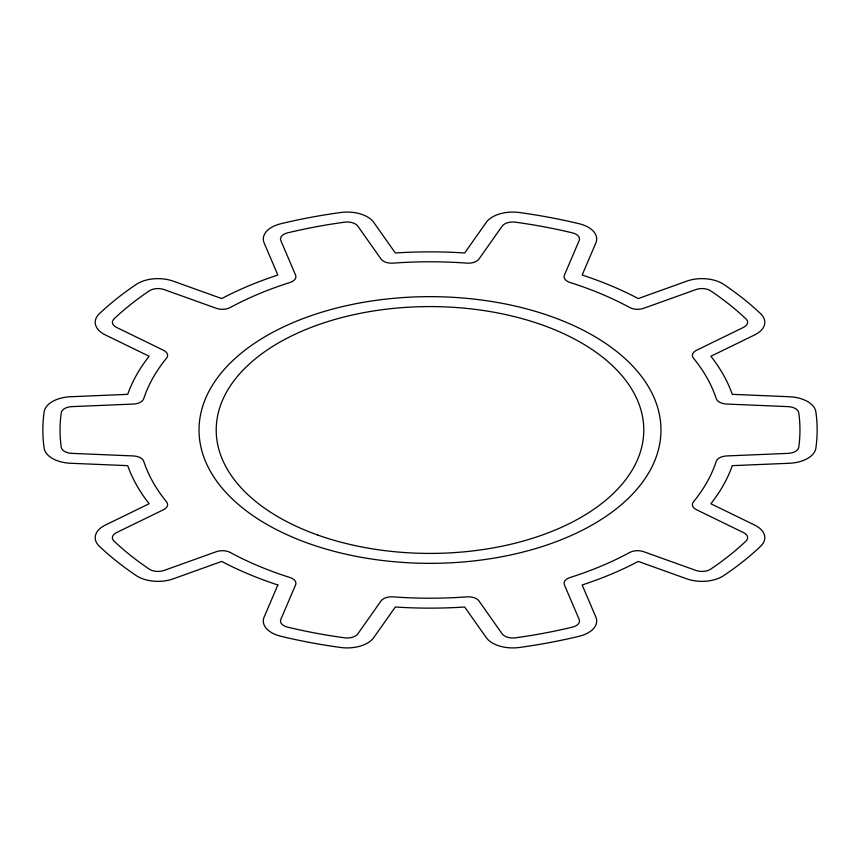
<?xml version="1.0" encoding="UTF-8"?>
<svg xmlns="http://www.w3.org/2000/svg" width="860" height="860" viewBox="0 0 860 860"><rect width="100%" height="100%" fill="white"/><g stroke="black" fill="none" stroke-linecap="round" stroke-linejoin="round"><path stroke-width="1.29" d="M277.844 584.972L264.138 617.061A28.638 16.534 0 0 0 280.919 636.282A387.14 223.514 0 0 0 340.603 647.472A28.638 16.534 0 0 0 373.745 637.615L395.32 607.009A308.546 178.138 0 0 0 464.679 607.009L486.255 637.615A28.638 16.534 0 0 0 519.397 647.472A387.14 223.514 0 0 0 579.081 636.282A28.638 16.534 0 0 0 595.862 617.061L582.155 584.972A308.546 178.138 0 0 0 638.27 561.429L686.882 578.877A28.638 16.534 0 0 0 723.733 575.598A387.14 223.514 0 0 0 760.616 546.293A28.638 16.534 0 0 0 754.618 525.052L710.865 503.745A308.546 178.138 0 0 0 732.301 465.658L789.394 463.26A28.638 16.534 0 0 0 815.871 448.114A387.14 223.514 0 0 0 815.871 411.886A28.638 16.534 0 0 0 789.394 396.739L732.301 394.342A308.546 178.138 0 0 0 710.865 356.255L754.618 334.948A28.638 16.534 0 0 0 760.616 313.707A387.14 223.514 0 0 0 723.733 284.402A28.638 16.534 0 0 0 686.882 281.123L638.27 298.57A308.546 178.138 0 0 0 582.155 275.028L595.862 242.939A28.638 16.534 0 0 0 579.081 223.718A387.14 223.514 0 0 0 519.397 212.527A28.638 16.534 0 0 0 486.255 222.385L464.679 252.99A308.546 178.138 0 0 0 395.32 252.99L373.745 222.385A28.638 16.534 0 0 0 340.603 212.527A387.14 223.514 0 0 0 280.919 223.718A28.638 16.534 0 0 0 264.138 242.939L277.844 275.028A308.546 178.138 0 0 0 221.729 298.57L173.118 281.123A28.638 16.534 0 0 0 136.267 284.402A387.14 223.514 0 0 0 99.384 313.707A28.638 16.534 0 0 0 105.382 334.948L149.135 356.255A308.546 178.138 0 0 0 127.699 394.342L70.606 396.739A28.638 16.534 0 0 0 44.129 411.886A387.14 223.514 0 0 0 44.129 448.114A28.638 16.534 0 0 0 70.606 463.26L127.699 465.658A308.546 178.138 0 0 0 149.135 503.745L105.382 525.052A28.638 16.534 0 0 0 99.384 546.293A387.14 223.514 0 0 0 136.267 575.598A28.638 16.534 0 0 0 173.118 578.877L221.729 561.429A308.546 178.138 0 0 0 277.844 584.972M295.582 584.897L280.833 619.437A11.46 6.611 0 0 0 287.541 627.123A369.961 213.592 0 0 0 344.57 637.819A11.46 6.611 0 0 0 357.825 633.874L381.044 600.936A11.46 6.611 0 0 1 393.106 596.861A291.368 168.216 0 0 0 466.894 596.861A11.46 6.611 0 0 1 478.956 600.936L502.175 633.874A11.46 6.611 0 0 0 515.43 637.819A369.961 213.592 0 0 0 572.459 627.123A11.46 6.611 0 0 0 579.167 619.437L564.418 584.897A11.46 6.611 0 0 1 570.04 577.511A291.368 168.216 0 0 0 629.724 552.475A11.46 6.611 0 0 1 643.624 551.679L695.955 570.449A11.46 6.611 0 0 0 710.693 569.137A369.961 213.592 0 0 0 745.942 541.134A11.46 6.611 0 0 0 743.545 532.63L696.449 509.7A11.46 6.611 0 0 1 693.472 501.821A291.368 168.216 0 0 0 716.272 461.304A11.46 6.611 0 0 1 726.7 455.94L788.147 453.37A11.46 6.611 0 0 0 798.736 447.308A369.961 213.592 0 0 0 798.736 412.692A11.46 6.611 0 0 0 788.147 406.629L726.7 404.06A11.46 6.611 0 0 1 716.272 398.696A291.368 168.216 0 0 0 693.472 358.179A11.46 6.611 0 0 1 696.449 350.3L743.545 327.37A11.46 6.611 0 0 0 745.942 318.866A369.961 213.592 0 0 0 710.693 290.863A11.46 6.611 0 0 0 695.955 289.551L643.624 308.321A11.46 6.611 0 0 1 629.724 307.525A291.368 168.216 0 0 0 570.04 282.488A11.46 6.611 0 0 1 564.418 275.103L579.167 240.564A11.46 6.611 0 0 0 572.459 232.877A369.961 213.592 0 0 0 515.43 222.181A11.46 6.611 0 0 0 502.175 226.126L478.956 259.064A11.46 6.611 0 0 1 466.894 263.138A291.368 168.216 0 0 0 393.106 263.138A11.46 6.611 0 0 1 381.044 259.064L357.825 226.126A11.46 6.611 0 0 0 344.57 222.181A369.961 213.592 0 0 0 287.541 232.877A11.46 6.611 0 0 0 280.833 240.564L295.582 275.103A11.46 6.611 0 0 1 289.96 282.488A291.368 168.216 0 0 0 230.276 307.525A11.46 6.611 0 0 1 216.376 308.321L164.045 289.551A11.46 6.611 0 0 0 149.307 290.863A369.961 213.592 0 0 0 114.057 318.866A11.46 6.611 0 0 0 116.455 327.37L163.55 350.3A11.46 6.611 0 0 1 166.528 358.179A291.368 168.216 0 0 0 143.727 398.696A11.46 6.611 0 0 1 133.3 404.06L71.853 406.629A11.46 6.611 0 0 0 61.264 412.692A369.961 213.592 0 0 0 61.264 447.308A11.46 6.611 0 0 0 71.853 453.37L133.3 455.94A11.46 6.611 0 0 1 143.727 461.304A291.368 168.216 0 0 0 166.528 501.821A11.46 6.611 0 0 1 163.55 509.7L116.455 532.63A11.46 6.611 0 0 0 114.057 541.134A369.961 213.592 0 0 0 149.307 569.137A11.46 6.611 0 0 0 164.045 570.449L216.376 551.679A11.46 6.611 0 0 1 230.276 552.475A291.368 168.216 0 0 0 289.96 577.511A11.46 6.611 0 0 1 295.582 584.897M317.867 535.081A213.785 123.421 0 0 0 643.688 433.526A213.785 123.421 0 0 0 328.445 321.393A213.785 123.421 0 0 0 317.867 535.081M308.848 543.531A230.964 133.343 0 0 0 660.867 433.805A230.964 133.343 0 0 0 320.275 312.664A230.964 133.343 0 0 0 308.848 543.531"/></g></svg>
